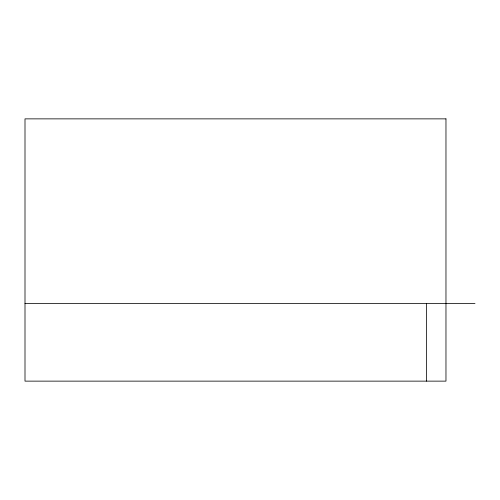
<?xml version="1.0" encoding="UTF-8"?>
<svg xmlns="http://www.w3.org/2000/svg" width="500" height="500" viewBox="0 0 500 500"><rect width="100%" height="100%" fill="white"/><g stroke="black" fill="none" stroke-linecap="round" stroke-linejoin="round"><path stroke-width="0.75" d="M25 303.45L475 303.45M426.613 303.45L426.613 381.131M445.969 118.869L25 118.869L25 381.131L445.969 381.131L445.969 118.869"/></g></svg>
